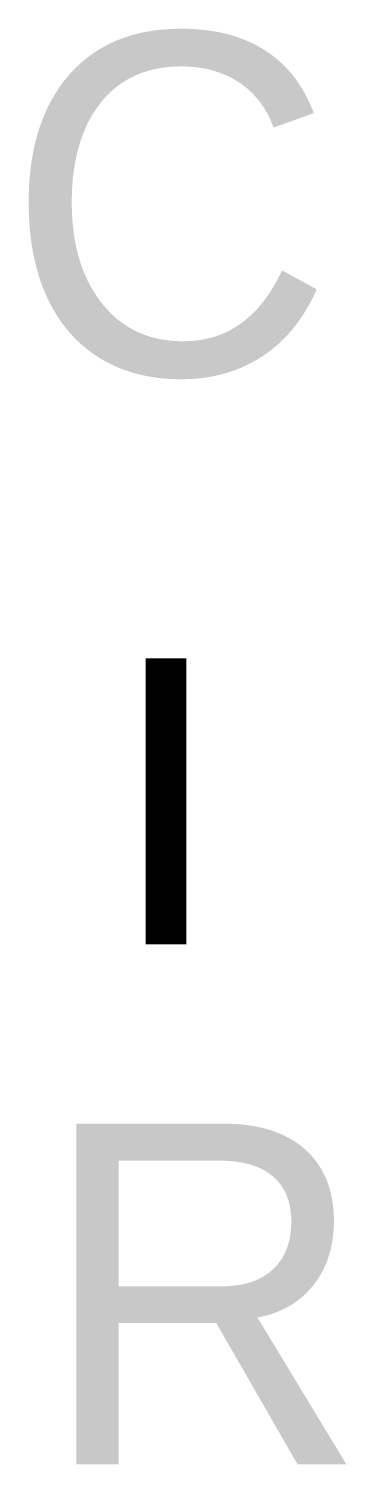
# Model space of a CAD drawing. Extents: x -0.04 to 0.053, y -0.153 to 0.269.
import ezdxf

# ---------------------------------------------------------------- set-up
doc = ezdxf.new("R2010")
doc.units = 0
doc.header["$LTSCALE"] = 250
doc.layers.get('0').update_dxf_attribs({"linetype": 'CONTINUOUS'})

msp = doc.modelspace()

# ---------------------------------------------------------------- linework, layer by layer
at = {"color": 0, "const_width": 0.012}
msp.add_lwpolyline([(0, 0.084), (0, 0)], dxfattribs=at)

# ---------------------------------------------------------------- texts
at = {"color": 0, "flags": 1}
msp.add_attdef('C', (-0.04718, 0.16734), '', height=0.1, dxfattribs=at)
at = {"color": 0}
msp.add_attdef('R', (-0.03735, -0.15262), '', height=0.1, dxfattribs=at)

doc.saveas('drawing.dxf')
